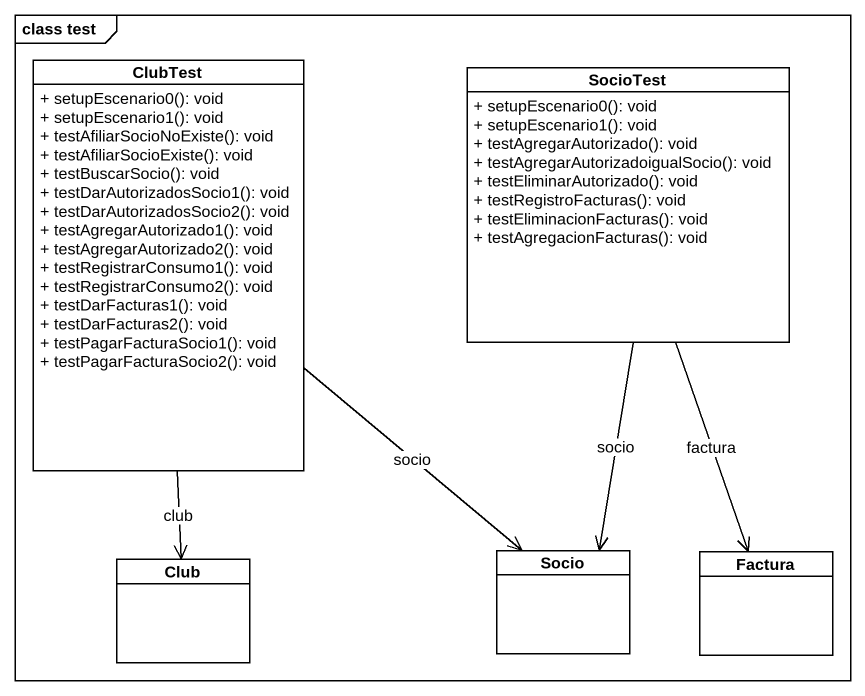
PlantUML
@startuml
mainframe class test
hide circle
hide empty members
skinparam classAttributeIconSize 0
class ClubTest {
  + setupEscenario0(): void
  + setupEscenario1(): void
  + testAfiliarSocioNoExiste(): void
  + testAfiliarSocioExiste(): void
  + testBuscarSocio(): void
  + testDarAutorizadosSocio1(): void
  + testDarAutorizadosSocio2(): void
  + testAgregarAutorizado1(): void
  + testAgregarAutorizado2(): void
  + testRegistrarConsumo1(): void
  + testRegistrarConsumo2(): void
  + testDarFacturas1(): void
  + testDarFacturas2(): void
  + testPagarFacturaSocio1(): void
  + testPagarFacturaSocio2(): void
}
class SocioTest {
  + setupEscenario0(): void
  + setupEscenario1(): void
  + testAgregarAutorizado(): void
  + testAgregarAutorizadoigualSocio(): void
  + testEliminarAutorizado(): void
  + testRegistroFacturas(): void
  + testEliminacionFacturas(): void
  + testAgregacionFacturas(): void
}
class Club
class Socio
class Factura
ClubTest --> Club : club
ClubTest --> Socio : socio
SocioTest --> Socio : socio
SocioTest --> Factura : factura
@enduml
